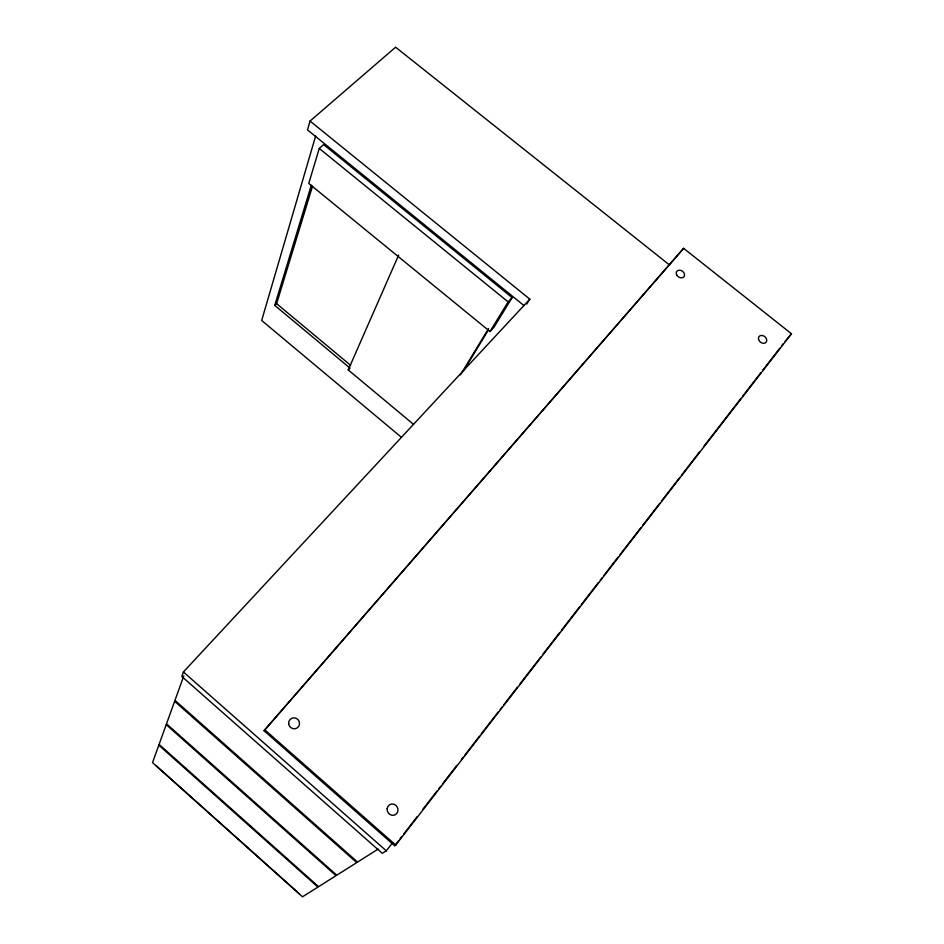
<?xml version="1.0" encoding="UTF-8"?>
<svg xmlns="http://www.w3.org/2000/svg" width="944" height="944" viewBox="0 0 944 944"><rect width="100%" height="100%" fill="white"/><g stroke="black" fill="none" stroke-linecap="round" stroke-linejoin="round"><path stroke-width="1.42" d="M669.615 265.052L395.607 47.2L310.033 121.056L307.532 129.93L524.003 305.596M315.626 136.03L261.677 320.476L401.377 437.284M319.261 148.444L308.759 183.431L490.007 331.533L493.913 327.356L512.144 297.596L323.639 144.585L319.261 148.444L508.12 301.879L490.007 331.533M413.519 424.352L348.23 369.918L350.012 368.113L274.751 305.396L311.284 185.236M274.751 305.396L276.604 303.661L312.523 186.157M310.033 121.056L529.832 299.165L183.407 671.975L181.814 676.47L382.261 853.305L386.297 850.839L392.621 842.697M183.809 675.821L174.97 700.354L357.575 862.061L378.166 849.069M348.23 369.918L398.663 255.057M460.471 374.874L488.567 328.536M463.846 370.367L488.237 330.223M526.705 304.062L529.832 299.165M264.037 730.727L683.633 248.331L791.473 333.751L395.748 845.069L394.675 845.73L264.037 730.727L683.633 248.331M394.675 845.73L398.274 841.069M400.079 838.732L401.884 836.408M403.69 834.071L417.213 816.607M422.629 809.61L437.06 790.978M438.854 788.641L440.659 786.317M442.465 783.992L456.896 765.348M461.404 759.531L463.209 757.194M465.014 754.87L479.446 736.226M481.239 733.901L498.385 711.764M500.178 709.44L501.984 707.103M503.789 704.779L517.324 687.303M520.026 683.81L540.77 657.012M542.564 654.688L559.709 632.551M561.503 630.226L579.545 606.933M581.351 604.597L598.484 582.46M600.29 580.135L602.095 577.811M603.889 575.474L618.32 556.842M620.125 554.506L640.87 527.72M642.675 525.383L659.809 503.258M661.614 500.922L679.645 477.629M681.45 475.292L699.492 451.999M704 446.17L740.969 398.415M742.775 396.091L760.805 372.786M762.61 370.461L779.744 348.324M781.549 346L783.355 343.663M785.16 341.339L791.473 333.751M508.12 301.879L512.144 297.596M276.604 303.661L350.684 365.375M264.698 729.736L395.748 845.069M183.407 671.975L386.297 850.839M156.008 765.596L299.248 893.72M158.816 745.158L152.527 762.622L302.528 896.8L317.927 887.077L158.816 745.158M166.203 724.673L159.088 744.415L318.588 886.664L336.04 875.654L166.203 724.673M174.628 701.321L166.51 723.824L336.784 875.182L356.726 862.604L174.628 701.321M288.64 723.623A5.558 5.393 50 0 0 297.207 727.907A5.558 5.393 50 0 0 296.392 718.408A5.558 5.393 50 0 0 288.64 723.623M676.683 274.916A4.472 3.469 35.1 0 0 683.881 276.793A4.472 3.469 35.1 0 0 680.6 270.338A4.472 3.469 35.1 0 0 676.683 274.916M758.551 339.333A4.543 3.505 38.9 0 0 765.466 342.814A4.543 3.505 38.9 0 0 763.767 335.981A4.543 3.505 38.9 0 0 758.551 339.333M387.17 808.56A5.747 5.381 66.8 0 0 394.568 815.026A5.747 5.381 66.8 0 0 395.925 805.35A5.747 5.381 66.8 0 0 387.17 808.56"/></g></svg>
